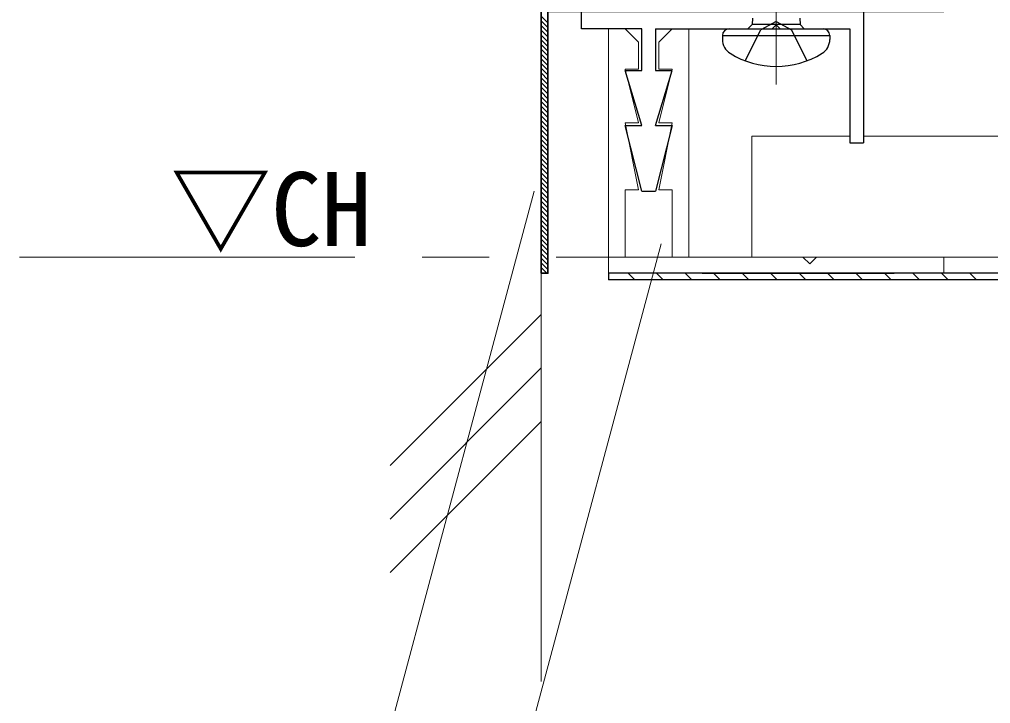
# Model space of a CAD drawing. Units: millimetres on the paper, with parts at other scales. Extents: x -195 to 195, y -135 to 132.
# Drawn here: x -41.13 to -26.66, y -10.18 to 0.01 of the extents above; entities that cross this region are included whole.
import ezdxf
from ezdxf.enums import TextEntityAlignment as Align

# ---------------------------------------------------------------- set-up
doc = ezdxf.new("R2010")
doc.units = ezdxf.units.MM
doc.linetypes.add('CHAIN1', pattern=[8, 5, -1, 1, -1])
for name, color, linetype, lineweight in [('3-0_中心線', 4, 'CHAIN1', 9), ('3-2_野縁受け', 3, 'Continuous', 18), ('3-3_野縁', 2, 'Continuous', 25), ('3-6_文字', 7, 'Continuous', 18), ('3-7_-', 6, 'Continuous', 35), ('3-9_躯体他', 4, 'Continuous', 9), ('3-C_ビス・アンカーボルト・強調図形', 2, 'Continuous', 25), ('3-D_パネル', 4, 'Continuous', 9)]:
    doc.layers.add(name, color=color, linetype=linetype, lineweight=lineweight)
doc.styles.add('ＭＳ ゴシック', font='')
doc.styles.get('ＭＳ ゴシック').set_extended_font_data('MS Gothic')

msp = doc.modelspace()

# ---------------------------------------------------------------- linework, layer by layer
at = {"layer": '3-0_中心線'}
for p, q in [((-29.853, -0.963), (-29.853, 3.463)), ((-41.129, -3.533), (-29.814, -3.533)), ((-41.129, -3.533), (-35.296, -3.533))]:
    msp.add_line(p, q, dxfattribs=at)
at = {"layer": '3-2_野縁受け'}
for p, q in [((-32.353, -0.133), (-32.103, -0.133)), ((-32.103, -0.133), (-31.903, -0.333)), ((-31.603, -0.333), (-31.403, -0.133)), ((-31.403, -0.133), (-31.153, -0.133)), ((-31.903, -1.533), (-32.103, -0.733)), ((-31.603, -1.533), (-31.403, -0.733)), ((-32.103, -1.533), (-31.903, -2.533)), ((-31.903, -1.533), (-32.103, -1.533)), ((-31.403, -1.533), (-31.603, -1.533)), ((-31.603, -2.533), (-31.403, -1.533)), ((-32.103, -2.533), (-32.103, -3.533)), ((-31.903, -2.533), (-32.103, -2.533)), ((-31.403, -2.533), (-31.603, -2.533)), ((-31.403, -3.533), (-31.403, -2.533)), ((-32.103, -3.533), (-31.403, -3.533)), ((-29.453, -3.533), (-29.353, -3.633)), ((-29.353, -3.633), (-29.253, -3.533)), ((-29.253, -3.533), (-27.353, -3.533))]:
    msp.add_line(p, q, dxfattribs=at)
for points in [[(-27.353, -3.533), (-27.353, -3.773), (-32.353, -3.773), (-32.353, -0.133)], [(-31.153, -0.133), (-31.153, -3.533), (-29.453, -3.533)], [(-31.903, -0.333), (-31.903, -0.733), (-32.103, -0.733)], [(-31.403, -0.733), (-31.603, -0.733), (-31.603, -0.333)]]:
    msp.add_lwpolyline(points, dxfattribs=at)
at = {"layer": '3-3_野縁'}
for p, q in [((-32.753, -0.133), (-32.753, 0.127)), ((-28.553, 0.127), (-28.553, -1.833)), ((-31.853, -0.133), (-32.753, -0.133)), ((-31.853, -0.753), (-31.853, -0.133)), ((-31.653, -0.133), (-31.653, -0.753)), ((-31.653, -0.133), (-29.913, -0.133)), ((-29.853, -0.073), (-29.913, -0.133)), ((-29.853, -0.073), (-29.913, -0.133)), ((-29.853, -0.073), (-29.793, -0.133)), ((-29.853, -0.073), (-29.793, -0.133)), ((-29.793, -0.133), (-28.753, -0.133)), ((-32.103, -0.753), (-31.853, -0.753)), ((-31.853, -1.573), (-32.103, -0.753)), ((-31.653, -1.573), (-31.403, -0.753)), ((-31.653, -0.753), (-31.403, -0.753)), ((-32.103, -1.573), (-31.853, -1.573)), ((-31.853, -2.553), (-32.103, -1.573)), ((-31.403, -1.573), (-31.653, -2.553)), ((-31.653, -1.573), (-31.403, -1.573)), ((-31.853, -2.553), (-31.653, -2.553))]:
    msp.add_line(p, q, dxfattribs=at)
msp.add_lwpolyline([(-28.753, -0.133), (-28.753, -1.833), (-28.553, -1.833)], dxfattribs=at)
at = {"layer": '3-6_文字'}
for p, q in [((-38.31, -20.655), (-33.459, -2.549)), ((-35.058, -16.365), (-31.567, -3.338))]:
    msp.add_line(p, q, dxfattribs=at)
at = {"layer": '3-7_-'}
for p, q in [((-33.253, -0.042), (-33.353, 0.058)), ((-33.253, -0.113), (-33.353, -0.013)), ((-33.253, -0.184), (-33.353, -0.084)), ((-33.253, -0.254), (-33.353, -0.154)), ((-33.253, -0.325), (-33.353, -0.225)), ((-33.253, -0.396), (-33.353, -0.296)), ((-33.253, -0.467), (-33.353, -0.367)), ((-33.253, -0.537), (-33.353, -0.437)), ((-33.253, -0.608), (-33.353, -0.508)), ((-33.253, -0.679), (-33.353, -0.579)), ((-33.253, -0.679), (-33.353, -0.579)), ((-33.253, -0.749), (-33.353, -0.649)), ((-33.253, -0.82), (-33.353, -0.72)), ((-33.253, -0.891), (-33.353, -0.791)), ((-33.253, -0.961), (-33.353, -0.861)), ((-33.253, -1.032), (-33.353, -0.932)), ((-33.253, -1.103), (-33.353, -1.003)), ((-33.253, -1.174), (-33.353, -1.074)), ((-33.253, -1.244), (-33.353, -1.144)), ((-33.253, -1.315), (-33.353, -1.215)), ((-33.253, -1.386), (-33.353, -1.286)), ((-33.253, -1.386), (-33.353, -1.286)), ((-33.253, -1.456), (-33.353, -1.356)), ((-33.253, -1.527), (-33.353, -1.427)), ((-33.253, -1.598), (-33.353, -1.498)), ((-33.253, -1.669), (-33.353, -1.569)), ((-33.253, -1.739), (-33.353, -1.639)), ((-33.253, -1.81), (-33.353, -1.71)), ((-33.253, -1.881), (-33.353, -1.781)), ((-33.253, -1.951), (-33.353, -1.851)), ((-33.253, -2.022), (-33.353, -1.922)), ((-33.253, -2.093), (-33.353, -1.993)), ((-33.253, -2.093), (-33.353, -1.993)), ((-33.253, -2.164), (-33.353, -2.064)), ((-33.253, -2.234), (-33.353, -2.134)), ((-33.253, -2.305), (-33.353, -2.205)), ((-33.253, -2.376), (-33.353, -2.276)), ((-33.253, -2.446), (-33.353, -2.346)), ((-33.253, -2.517), (-33.353, -2.417)), ((-33.253, -2.588), (-33.353, -2.488)), ((-33.253, -2.659), (-33.353, -2.559)), ((-33.253, -2.729), (-33.353, -2.629)), ((-33.253, -2.8), (-33.353, -2.7)), ((-33.253, -2.8), (-33.353, -2.7)), ((-33.253, -2.8), (-33.353, -2.7)), ((-33.253, -2.8), (-33.353, -2.7)), ((-33.253, -2.871), (-33.353, -2.771)), ((-33.253, -2.941), (-33.353, -2.841)), ((-33.253, -3.012), (-33.353, -2.912)), ((-33.253, -3.083), (-33.353, -2.983)), ((-33.253, -3.154), (-33.353, -3.054)), ((-33.253, -3.224), (-33.353, -3.124)), ((-33.253, -3.295), (-33.353, -3.195)), ((-33.253, -3.366), (-33.353, -3.266)), ((-33.253, -3.436), (-33.353, -3.336)), ((-33.253, -3.507), (-33.353, -3.407)), ((-33.253, -3.507), (-33.353, -3.407)), ((-33.253, -3.578), (-33.353, -3.478)), ((-33.253, -3.648), (-33.353, -3.548)), ((-33.253, -3.719), (-33.353, -3.619)), ((-33.27, -3.773), (-33.353, -3.69)), ((-33.341, -3.773), (-33.353, -3.761))]:
    msp.add_line(p, q, dxfattribs=at)
for points in [[(-27.353, 0.227), (-33.353, 0.227), (-33.353, -3.773)], [(-27.353, 0.127), (-33.253, 0.127), (-33.253, -3.773), (-33.353, -3.773)]]:
    msp.add_lwpolyline(points, dxfattribs=at)
at = {"layer": '3-9_躯体他'}
for p, q in [((-33.353, 22.631), (-33.353, -9.853)), ((-33.353, -4.389), (-35.603, -6.639)), ((-33.353, -5.185), (-35.603, -7.435)), ((-33.353, -5.98), (-35.603, -8.23))]:
    msp.add_line(p, q, dxfattribs=at)
at = {"layer": '3-C_ビス・アンカーボルト・強調図形'}
for p, q in [((-30.207, 0.027), (-30.21, -0.07)), ((-29.499, 0.027), (-29.497, -0.07)), ((-30.553, -0.133), (-29.153, -0.133)), ((-30.273, -0.133), (-30.21, -0.07)), ((-29.497, -0.07), (-30.21, -0.07)), ((-29.853, -0.024), (-30.082, -0.146)), ((-29.853, -0.024), (-29.624, -0.146)), ((-29.433, -0.133), (-29.497, -0.07)), ((-30.653, -0.233), (-29.053, -0.233)), ((-30.653, -0.233), (-30.653, -0.293)), ((-30.313, -0.609), (-30.082, -0.146)), ((-29.393, -0.609), (-29.624, -0.146)), ((-29.053, -0.233), (-29.053, -0.293)), ((-22.353, -3.773), (-32.353, -3.773)), ((-32.353, -3.773), (-32.353, -3.873)), ((-22.353, -3.873), (-32.353, -3.873)), ((-31.958, -3.873), (-32.058, -3.773)), ((-31.958, -3.873), (-32.058, -3.773)), ((-31.534, -3.873), (-31.634, -3.773)), ((-31.109, -3.873), (-31.209, -3.773)), ((-31.109, -3.873), (-31.209, -3.773)), ((-30.956, -3.773), (-28.095, -3.773)), ((-30.685, -3.873), (-30.785, -3.773)), ((-30.261, -3.873), (-30.361, -3.773)), ((-30.261, -3.873), (-30.361, -3.773)), ((-29.837, -3.873), (-29.937, -3.773)), ((-29.412, -3.873), (-29.512, -3.773)), ((-29.412, -3.873), (-29.512, -3.773)), ((-28.988, -3.873), (-29.088, -3.773)), ((-28.564, -3.873), (-28.664, -3.773)), ((-28.564, -3.873), (-28.664, -3.773)), ((-28.139, -3.873), (-28.239, -3.773)), ((-27.715, -3.873), (-27.815, -3.773)), ((-27.715, -3.873), (-27.815, -3.773)), ((-27.291, -3.873), (-27.391, -3.773)), ((-26.867, -3.873), (-26.967, -3.773))]:
    msp.add_line(p, q, dxfattribs=at)
for centre, radius, start, end in [((-30.553, -0.233), 0.1, 90, 180), ((-29.153, -0.233), 0.1, 0, 90), ((-30.413, -0.293), 0.24, 180, 238.1092), ((-29.293, -0.293), 0.24, 301.8908, 0), ((-29.853, 0.607), 1.3, 238.1092, 301.8908)]:
    msp.add_arc(centre, radius, start, end, dxfattribs=at)
at = {"layer": '3-D_パネル'}
for p, q in [((-30.214, -1.733), (-30.214, -3.533)), ((-30.214, -1.733), (-28.753, -1.733)), ((-28.553, -1.733), (-25.353, -1.733)), ((-10.953, -3.533), (-30.214, -3.533))]:
    msp.add_line(p, q, dxfattribs=at)

# ---------------------------------------------------------------- texts
at = {"layer": '3-6_文字', "color": 4, "style": 'ＭＳ ゴシック'}
msp.add_text('▽CH', height=1.1, dxfattribs=at).set_placement((-38.879, -3.698), align=Align.BOTTOM_LEFT)

doc.saveas('drawing.dxf')
